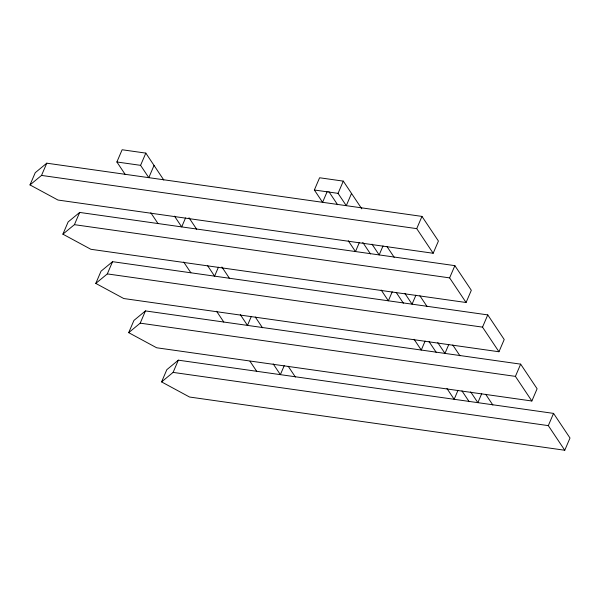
<?xml version="1.0" encoding="UTF-8"?>
<svg xmlns="http://www.w3.org/2000/svg" width="600" height="600" viewBox="0 0 600 600"><rect width="100%" height="100%" fill="white"/><g stroke="black" fill="none" stroke-linecap="round" stroke-linejoin="round"><path stroke-width="0.9" d="M30 184.928L35.242 172.695L46.77 163.185L421.972 216.405L438.42 241.028L433.178 253.26L57.975 200.04L30 184.928L41.527 175.417L46.77 163.185M62.895 234.173L68.137 221.94L79.665 212.43L454.868 265.65L471.315 290.28L466.072 302.505L90.863 249.285L62.895 234.173L74.415 224.663L79.665 212.43M125.108 174.3L116.88 161.985L122.123 149.752L145.822 153.113L163.808 180.045M154.042 165.428L148.8 177.66L140.58 165.345L145.822 153.113M95.79 283.418L101.032 271.185L112.552 261.675L487.763 314.903L504.21 339.525L498.967 351.757L123.757 298.53L95.79 283.418L107.31 273.907L112.552 261.675M128.685 332.663L133.928 320.43L145.447 310.92L520.658 364.147L537.105 388.77L531.862 401.002L156.653 347.775L128.685 332.663L140.205 323.153L145.447 310.92M185.542 217.935L181.695 226.905L174.502 216.135M161.58 381.907L166.822 369.683L178.343 360.173L553.553 413.393L570 438.015L564.757 450.248L189.547 397.028L161.58 381.907L173.1 372.397L178.343 360.173M218.438 267.18L214.59 276.15L207.397 265.38M251.333 316.425L247.485 325.395L240.292 314.625M327.127 191.708L322.582 202.312L314.355 189.998L319.597 177.765L343.298 181.125L361.8 208.83M351.525 193.44L346.282 205.673L338.055 193.358L343.298 181.125M284.22 365.67L280.38 374.64L273.18 363.87M359.317 242.587L355.478 251.558L348.278 240.78M383.017 245.947L379.17 254.917L371.978 244.14M433.178 253.26L416.73 228.638L421.972 216.405M392.213 291.832L388.373 300.803L381.173 290.025M415.912 295.192L412.065 304.163L404.873 293.392M466.072 302.505L449.625 277.882L454.868 265.65M425.107 341.077L421.268 350.048L414.067 339.278M448.808 344.438L444.96 353.407L437.768 342.638M498.967 351.757L482.52 327.135L487.763 314.903M458.002 390.322L454.162 399.293L446.963 388.522M481.702 393.683L477.855 402.653L470.662 391.882M531.862 401.002L515.415 376.38L520.658 364.147M564.757 450.248L548.31 425.625L553.553 413.393M116.88 161.985L140.58 165.345M314.355 189.998L338.055 193.358M41.527 175.417L416.73 228.638M74.415 224.663L449.625 277.882M107.31 273.907L482.52 327.135M140.205 323.153L515.415 376.38M173.1 372.397L548.31 425.625M386.985 246.532L394.185 257.303M419.88 295.778L427.08 306.548M452.775 345.022L459.967 355.793M485.67 394.268L492.862 405.045M328.853 191.618L337.59 204.697M362.775 242.4L370.485 253.942M396.18 292.418L403.38 303.188M429.075 341.663L436.275 352.433M461.97 390.908L469.17 401.678M188.993 217.748L196.702 229.29M221.888 267L229.597 278.535M255.3 317.01L262.493 327.788M288.195 366.255L295.388 377.032M150.803 212.767L157.995 223.545M183.697 262.02L190.89 272.79M216.593 311.265L223.785 322.035M249.998 361.275L256.68 371.28"/></g></svg>
